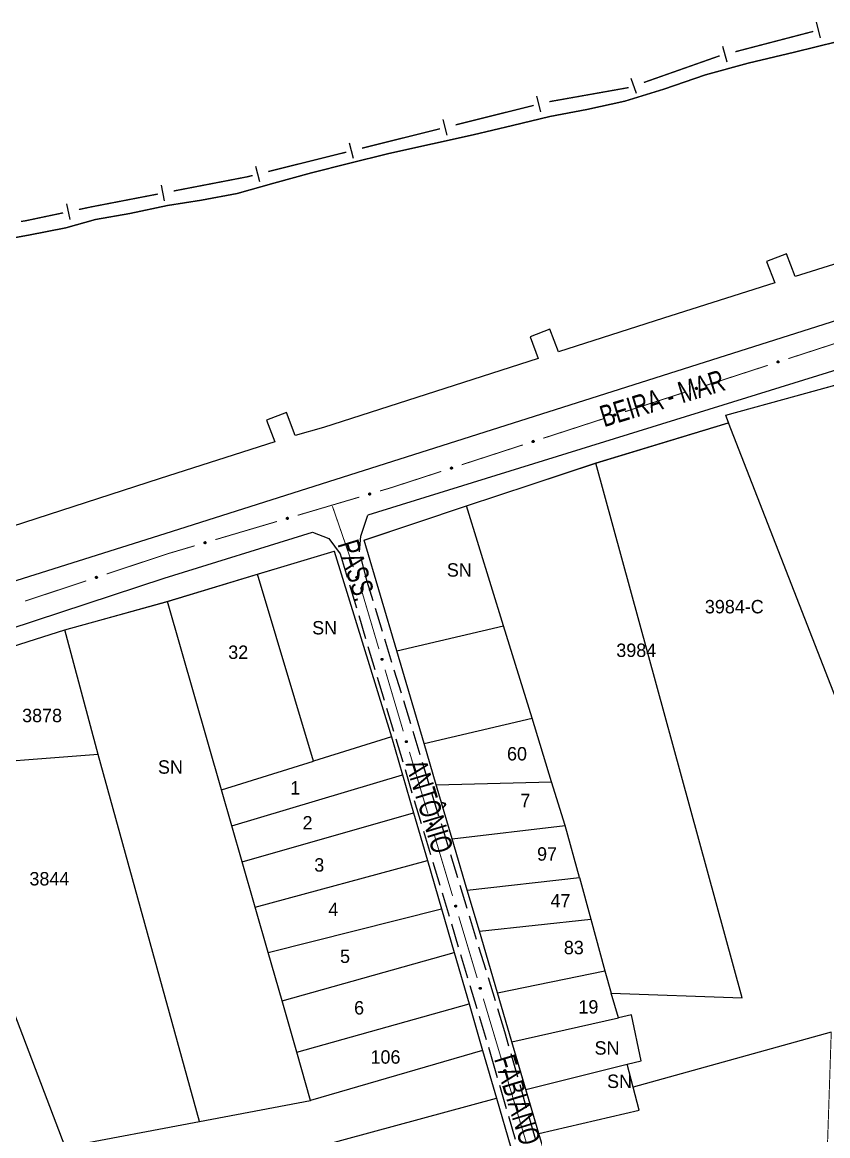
# Model space of a CAD drawing. Extents: x 203555 to 204724, y 4873703 to 4874787.
# Drawn here: x 204380.2 to 204530.3, y 4874564.9 to 4874772.4 of the extents above; entities that cross this region are included whole.
import ezdxf
from ezdxf.enums import TextEntityAlignment as Align

# ---------------------------------------------------------------- set-up
doc = ezdxf.new("R2010")
doc.units = 0
doc.header["$LTSCALE"] = 1.5
doc.header["$MEASUREMENT"] = 0
doc.linetypes.add('TRACO_00', pattern=[10, -10])
doc.linetypes.add('TRACO_11', pattern=[8, 3, -1, 3, -1])
for name, color, linetype in [('CD_MALHA_LOTES', 7, 'CONTINUOUS'), ('HD-CURSO-PERENE', 170, 'CONTINUOUS'), ('HD-PRAIA', 251, 'CONTINUOUS'), ('LM-LIM-SETORES-BAIRROS', 250, 'CONTINUOUS'), ('RU-QUADRA', 210, 'CONTINUOUS'), ('SV-EIXO-RUA-N-PAV', 6, 'CONTINUOUS'), ('SV-EIXO-RUA-PAV', 20, 'CONTINUOUS'), ('SV-RUA-PAVIM', 7, 'CONTINUOUS'), ('SV-TXT-RUA-N-PAV', 7, 'CONTINUOUS'), ('SV-TXT-RUA-PAV', 7, 'CONTINUOUS'), ('Th_NmrPort', 1, 'CONTINUOUS')]:
    doc.layers.add(name, color=color, linetype=linetype)
doc.styles.add('ARIAL', font='ARIAL.SHX')

msp = doc.modelspace()

# ---------------------------------------------------------------- linework, layer by layer
at = {"layer": 'CD_MALHA_LOTES', "linetype": 'Continuous', "flags": 128}
for points in [[(204511.295175, 4874699.189465), (204537.527445, 4874706.416034)], [(204487.037737, 4874690.283211), (204511.818014, 4874697.797048)], [(204511.818014, 4874697.797048), (204511.295175, 4874699.189465)], [(204557.352884, 4874581.007519), (204511.818014, 4874697.797048)], [(204462.984849, 4874682.274816), (204487.037737, 4874690.283211)], [(204514.313163, 4874590.56579), (204487.037737, 4874690.283211)], [(204443.892816, 4874675.918135), (204462.984849, 4874682.274816)], [(204469.867136, 4874659.947254), (204462.984849, 4874682.274816)], [(204449.971053, 4874655.271521), (204443.892816, 4874675.918135)], [(204423.977669, 4874669.557026), (204438.308076, 4874673.839612)], [(204438.308076, 4874673.839612), (204448.983071, 4874639.227016)], [(204407.250068, 4874664.49648), (204423.977669, 4874669.557026)], [(204434.435402, 4874634.701108), (204423.977669, 4874669.557026)], [(204388.092706, 4874659.165724), (204407.250068, 4874664.49648)], [(204417.308657, 4874629.372826), (204407.250068, 4874664.49648)], [(204358.965064, 4874649.939038), (204388.092706, 4874659.165724)], [(204394.299998, 4874635.964792), (204388.092706, 4874659.165724)], [(204449.971053, 4874655.271521), (204469.867136, 4874659.947254)], [(204475.169315, 4874642.745891), (204469.867136, 4874659.947254)], [(204455.052541, 4874638.010673), (204449.971053, 4874655.271521)], [(204455.052541, 4874638.010673), (204475.169315, 4874642.745891)], [(204478.830715, 4874630.867553), (204475.169315, 4874642.745891)], [(204448.983071, 4874639.227016), (204434.435402, 4874634.701108)], [(204448.983071, 4874639.227016), (204451.035799, 4874632.162115)], [(204457.33137, 4874630.269925), (204455.052541, 4874638.010673)], [(204394.299998, 4874635.964792), (204365.241945, 4874633.706029)], [(204413.169016, 4874567.537755), (204394.299998, 4874635.964792)], [(204388.141088, 4874562.796384), (204361.253975, 4874633.396033)], [(204417.308657, 4874629.372826), (204434.435402, 4874634.701108)], [(204419.236274, 4874622.641769), (204451.035799, 4874632.162115)], [(204451.035799, 4874632.162115), (204453.088526, 4874625.097214)], [(204419.236274, 4874622.641769), (204417.308657, 4874629.372826)], [(204457.33137, 4874630.269925), (204478.830715, 4874630.867553)], [(204460.292849, 4874620.210343), (204457.33137, 4874630.269925)], [(204481.351885, 4874622.688357), (204478.830715, 4874630.867553)], [(204421.163891, 4874615.910711), (204453.088526, 4874625.097214)], [(204453.088526, 4874625.097214), (204455.673688, 4874616.199824)], [(204421.163891, 4874615.910711), (204419.236274, 4874622.641769)], [(204460.292849, 4874620.210343), (204481.351885, 4874622.688357)], [(204483.990668, 4874613.042797), (204481.351885, 4874622.688357)], [(204463.098471, 4874610.680178), (204460.292849, 4874620.210343)], [(204423.570235, 4874607.507983), (204421.163891, 4874615.910711)], [(204423.570235, 4874607.507983), (204455.673688, 4874616.199824)], [(204455.673688, 4874616.199824), (204458.286403, 4874607.207605)], [(204463.098471, 4874610.680178), (204483.990668, 4874613.042797)], [(204483.990668, 4874613.042797), (204486.12528, 4874605.240132)], [(204465.357678, 4874603.006082), (204463.098471, 4874610.680178)], [(204426.002453, 4874599.014903), (204423.570235, 4874607.507983)], [(204426.002453, 4874599.014903), (204458.286403, 4874607.207605)], [(204458.286403, 4874607.207605), (204460.655844, 4874599.052666)], [(204465.357678, 4874603.006082), (204486.12528, 4874605.240132)], [(204486.12528, 4874605.240132), (204488.764063, 4874595.594572)], [(204468.746488, 4874591.494939), (204465.357678, 4874603.006082)], [(204428.573005, 4874590.038779), (204426.002453, 4874599.014903)], [(204428.573005, 4874590.038779), (204460.655844, 4874599.052666)], [(204460.655844, 4874599.052666), (204463.436172, 4874589.483573)], [(204468.746488, 4874591.494939), (204488.764063, 4874595.594572)], [(204488.764063, 4874595.594572), (204489.89075, 4874591.476184)], [(204431.324295, 4874580.431532), (204428.573005, 4874590.038779)], [(204471.429562, 4874582.38105), (204468.746488, 4874591.494939)], [(204491.294154, 4874586.884537), (204489.89075, 4874591.476184)], [(204489.89075, 4874591.476184), (204514.313163, 4874590.56579)], [(204431.324295, 4874580.431532), (204463.436172, 4874589.483573)], [(204463.436172, 4874589.483573), (204465.967465, 4874580.771585)], [(204471.429562, 4874582.38105), (204491.294154, 4874586.884537)], [(204493.708257, 4874587.413391), (204491.294154, 4874586.884537)], [(204495.521325, 4874578.839507), (204493.708257, 4874587.413391)], [(204530.939584, 4874584.166057), (204494.028504, 4874573.915671)], [(204474.036263, 4874573.52658), (204471.429562, 4874582.38105)], [(204433.892479, 4874571.463674), (204431.324295, 4874580.431532)], [(204465.967465, 4874580.771585), (204433.892479, 4874571.463674)], [(204465.967465, 4874580.771585), (204468.543226, 4874571.906552)], [(204474.036263, 4874573.52658), (204492.919408, 4874578.199291)], [(204492.919408, 4874578.199291), (204495.521325, 4874578.839507)], [(204494.028504, 4874573.915671), (204492.919408, 4874578.199291)], [(204476.463436, 4874565.281937), (204474.036263, 4874573.52658)], [(204495.137599, 4874569.632052), (204494.028504, 4874573.915671)], [(204388.468863, 4874550.158149), (204468.543226, 4874571.906552)], [(204413.169016, 4874567.537755), (204433.892479, 4874571.463674)], [(204468.543226, 4874571.906552), (204471.221957, 4874562.687128)], [(204476.463436, 4874565.281937), (204495.137599, 4874569.632052)], [(204388.141088, 4874562.796384), (204413.169016, 4874567.537755)], [(204480.145655, 4874552.77414), (204476.463436, 4874565.281937)]]:
    msp.add_lwpolyline(points, dxfattribs=at)
at = {"layer": 'HD-CURSO-PERENE', "linetype": 'Continuous'}
msp.add_polyline3d([(204532.16114, 4874768.830327, 2.318532), (204524.109198, 4874766.842765, 2.318532), (204515.452618, 4874764.835751, 2.318532), (204507.524591, 4874762.620515, 2.318532), (204499.718697, 4874759.976287, 2.318532), (204492.44523, 4874757.729696, 2.318532), (204485.404431, 4874756.160411, 2.318532), (204478.467042, 4874754.892152, 2.318532), (204471.55105, 4874753.195853, 2.318532), (204464.206485, 4874751.453272, 2.318532), (204456.610749, 4874749.788566, 2.318532), (204448.509775, 4874747.952468, 2.318532), (204440.987809, 4874746.085729, 2.318532), (204434.046411, 4874744.364504, 2.318532), (204427.077823, 4874742.417033, 2.318532), (204420.185011, 4874740.494013, 2.318532), (204413.550497, 4874739.29839, 2.318532), (204407.245156, 4874738.300991, 2.318532), (204407.224886, 4874738.295615, 2.318532), (204400.190206, 4874736.799018, 2.282134), (204393.825214, 4874735.660557, 2.282134), (204388.251984, 4874734.095277, 2.282134), (204381.342783, 4874732.765321, 2.282134), (204373.358438, 4874731.350853, 2.282134)], dxfattribs=at)
at = {"layer": 'HD-PRAIA', "linetype": 'TRACO_00'}
for points in [[(204373.358438, 4874731.350853, 2.282134), (204381.342783, 4874732.765321, 2.282134), (204388.251984, 4874734.095277, 2.282134), (204393.825214, 4874735.660557, 2.282134), (204400.190206, 4874736.799018, 2.282134), (204407.224886, 4874738.295615, 2.318532), (204413.550497, 4874739.29839, 2.318532), (204420.185011, 4874740.494013, 2.318532), (204427.077823, 4874742.417033, 2.318532), (204434.046411, 4874744.364504, 2.318532), (204440.987809, 4874746.085729, 2.318532), (204448.509775, 4874747.952468, 2.318532), (204456.610749, 4874749.788566, 2.318532), (204464.206485, 4874751.453272, 2.318532), (204471.55105, 4874753.195853, 2.318532), (204478.467042, 4874754.892152, 2.318532), (204485.404431, 4874756.160411, 2.318532), (204492.44523, 4874757.729696, 2.318532), (204499.718697, 4874759.976287, 2.318532), (204507.524591, 4874762.620515, 2.318532), (204515.452618, 4874764.835751, 2.318532), (204524.109198, 4874766.842765, 2.318532), (204532.16114, 4874768.830327, 2.318532)], [(204564.938707, 4874737.790581, 4.523037), (204524.211007, 4874725.040918, 4.968892), (204522.610067, 4874729.296209, 4.968892), (204518.902131, 4874727.87008, 4.968892), (204520.430101, 4874723.841195, 4.523037), (204499.671608, 4874717.276953, 3.978103), (204480.116906, 4874710.990021, 4.968892), (204478.515966, 4874715.245312, 4.968892), (204474.80803, 4874713.819183, 4.968892), (204476.336, 4874709.790298, 4.523037), (204436.321472, 4874696.928569, 10.839314), (204431.01067, 4874695.424909, 4.968892), (204429.40973, 4874699.6802, 4.968892), (204425.701794, 4874698.254071, 4.968892), (204427.229764, 4874694.225186, 4.523037), (204405.847745, 4874687.407363, 3.978103), (204359.622638, 4874672.407154, 4.968892)]]:
    msp.add_polyline3d(points, dxfattribs=at)
at = {"layer": 'LM-LIM-SETORES-BAIRROS'}
for points in [[(204528.930287, 4874769.535281), (204528.173021, 4874772.438133)], [(204511.513176, 4874764.991687), (204510.75591, 4874767.894539)], [(204494.629024, 4874759.134736), (204493.632098, 4874761.964248)], [(204476.822698, 4874755.727847), (204476.097199, 4874758.6388)], [(204459.356977, 4874751.374851), (204458.631477, 4874754.285805)], [(204441.891255, 4874747.021856), (204441.165756, 4874749.93281)], [(204424.425533, 4874742.668861), (204423.700034, 4874745.579814)], [(204406.696578, 4874739.134055), (204406.128415, 4874742.079762)], [(204389.063721, 4874735.654057), (204388.443606, 4874738.589267)]]:
    msp.add_lwpolyline(points, dxfattribs=at)
at = {"layer": 'LM-LIM-SETORES-BAIRROS', "const_width": 0.25}
for points in [[(204513.069777, 4874766.947957), (204527.584037, 4874770.734285)], [(204496.016902, 4874761.21411), (204509.221291, 4874765.866433)], [(204509.221291, 4874765.866433), (204510.06941, 4874766.165252)], [(204510.06941, 4874766.165252), (204510.166926, 4874766.190691)], [(204478.406779, 4874757.637939), (204493.175217, 4874760.263439)], [(204460.934863, 4874753.313994), (204475.489631, 4874756.94149)], [(204443.469141, 4874748.960999), (204458.023909, 4874752.588495)], [(204426.003419, 4874744.608004), (204440.558187, 4874748.2355)], [(204408.376301, 4874740.985684), (204421.141032, 4874743.447724)], [(204421.141032, 4874743.447724), (204422.05628, 4874743.624255)], [(204422.05628, 4874743.624255), (204423.092466, 4874743.882504)], [(204393.062707, 4874738.032023), (204405.430594, 4874740.417521)], [(204380.845831, 4874735.450993), (204387.77526, 4874736.914957)], [(204390.71047, 4874737.535072), (204392.667277, 4874737.948482)], [(204392.667277, 4874737.948482), (204393.062707, 4874738.032023)], [(204379.940415, 4874735.301866), (204380.845831, 4874735.450993)]]:
    msp.add_lwpolyline(points, dxfattribs=at)
at = {"layer": 'RU-QUADRA', "linetype": 'Continuous', "const_width": 0.18, "flags": 128}
for points in [[(204537.527445, 4874706.416034), (204511.295175, 4874699.189465), (204511.818014, 4874697.797048), (204487.037737, 4874690.283211), (204462.984849, 4874682.274816), (204443.892816, 4874675.918135), (204449.971053, 4874655.271521), (204455.052541, 4874638.010673), (204457.33137, 4874630.269925), (204460.292849, 4874620.210343), (204463.098471, 4874610.680178), (204465.357678, 4874603.006082), (204468.746488, 4874591.494939), (204471.429562, 4874582.38105), (204474.036263, 4874573.52658), (204476.463436, 4874565.281937), (204480.145655, 4874552.77414)], [(204471.221957, 4874562.687128), (204468.543226, 4874571.906552), (204465.967465, 4874580.771585), (204463.436172, 4874589.483573), (204460.655844, 4874599.052666), (204458.286403, 4874607.207605), (204455.673688, 4874616.199824), (204453.088526, 4874625.097214), (204448.983071, 4874639.227016), (204438.308076, 4874673.839612), (204423.977669, 4874669.557026), (204407.250068, 4874664.49648), (204388.092706, 4874659.165724), (204358.965064, 4874649.939038), (204355.151806, 4874648.731122), (204355.586818, 4874647.637914), (204341.834391, 4874641.508143), (204325.156535, 4874634.07444), (204311.032326, 4874627.76293), (204298.228153, 4874623.081438)], [(204530.20617, 4874562.178285), (204530.939584, 4874584.166057)]]:
    msp.add_lwpolyline(points, dxfattribs=at)
at = {"layer": 'SV-EIXO-RUA-N-PAV', "const_width": 0.18}
for points in [[(204437.971937, 4874682.217758), (204441.87994, 4874670.871943)], [(204443.182607, 4874667.090004), (204443.508274, 4874666.14452)], [(204443.508274, 4874666.14452), (204443.571303, 4874665.961533)], [(204443.571303, 4874665.961533), (204446.638972, 4874655.59963)], [(204447.774466, 4874651.764183), (204451.180948, 4874640.257842)], [(204452.323221, 4874636.424414), (204455.767126, 4874624.929218)], [(204456.915094, 4874621.097487), (204460.358999, 4874609.602291)], [(204461.506967, 4874605.770559), (204464.950872, 4874594.275364)], [(204466.095015, 4874590.442488), (204469.52617, 4874578.943481)], [(204470.669889, 4874575.110478), (204474.101044, 4874563.611471)]]:
    msp.add_lwpolyline(points, dxfattribs=at)
at = {"layer": 'SV-EIXO-RUA-N-PAV'}
for points in [[(204442.588561, 4874669.152671), (204442.632821, 4874669.13186), (204442.666605, 4874669.104924), (204442.688316, 4874669.074348), (204442.700457, 4874669.042326), (204442.709187, 4874669.008167), (204442.710391, 4874668.971786), (204442.702783, 4874668.931111), (204442.682219, 4874668.886565), (204442.652351, 4874668.85377), (204442.623513, 4874668.830881), (204442.590851, 4874668.816299), (204442.557525, 4874668.808374), (204442.519693, 4874668.808373), (204442.478548, 4874668.816486), (204442.434256, 4874668.838248), (204442.401316, 4874668.864883), (204442.381093, 4874668.895009), (204442.366641, 4874668.927937), (204442.358146, 4874668.962918), (204442.35717, 4874668.998637), (204442.365413, 4874669.040049), (204442.387471, 4874669.083481), (204442.413661, 4874669.116637), (204442.443495, 4874669.137279), (204442.476234, 4874669.150777), (204442.510389, 4874669.15995), (204442.54691, 4874669.162682), (204442.588561, 4874669.152671)], [(204447.271484, 4874653.850925), (204447.314788, 4874653.828193), (204447.347358, 4874653.799801), (204447.367707, 4874653.768301), (204447.378431, 4874653.735778), (204447.385654, 4874653.701268), (204447.385261, 4874653.664869), (204447.375875, 4874653.624567), (204447.353377, 4874653.580967), (204447.322099, 4874653.549514), (204447.292284, 4874653.527912), (204447.259014, 4874653.514777), (204447.225373, 4874653.508321), (204447.187577, 4874653.50998), (204447.146828, 4874653.51989), (204447.103533, 4874653.543575), (204447.071794, 4874653.571629), (204447.052911, 4874653.602613), (204447.039918, 4874653.636144), (204447.032966, 4874653.671463), (204447.033558, 4874653.707191), (204447.04361, 4874653.748202), (204447.067552, 4874653.790624), (204447.095171, 4874653.822599), (204447.125883, 4874653.841912), (204447.159182, 4874653.853961), (204447.193706, 4874653.861626), (204447.230312, 4874653.862754), (204447.271484, 4874653.850925)], [(204451.813451, 4874638.509509), (204451.85683, 4874638.486917), (204451.889492, 4874638.458631), (204451.909943, 4874638.427198), (204451.920773, 4874638.39471), (204451.928108, 4874638.360224), (204451.927833, 4874638.323824), (204451.918579, 4874638.283491), (204451.896222, 4874638.239818), (204451.865047, 4874638.208263), (204451.835303, 4874638.186564), (204451.802076, 4874638.173321), (204451.768456, 4874638.166757), (204451.730655, 4874638.168293), (204451.689873, 4874638.17807), (204451.646502, 4874638.201613), (204451.614671, 4874638.229564), (204451.595688, 4874638.260487), (204451.582586, 4874638.293975), (204451.575519, 4874638.329272), (204451.575995, 4874638.365001), (204451.585913, 4874638.406044), (204451.609717, 4874638.448544), (204451.637232, 4874638.480609), (204451.66788, 4874638.500022), (204451.701141, 4874638.512178), (204451.73564, 4874638.519957), (204451.772241, 4874638.521204), (204451.813451, 4874638.509509)], [(204456.405324, 4874623.182581), (204456.448703, 4874623.15999), (204456.481365, 4874623.131704), (204456.501816, 4874623.100271), (204456.512645, 4874623.067782), (204456.519981, 4874623.033297), (204456.519706, 4874622.996897), (204456.510452, 4874622.956564), (204456.488095, 4874622.912891), (204456.45692, 4874622.881336), (204456.427176, 4874622.859637), (204456.393949, 4874622.846394), (204456.360329, 4874622.839829), (204456.322528, 4874622.841365), (204456.281746, 4874622.851142), (204456.238375, 4874622.874686), (204456.206544, 4874622.902636), (204456.187561, 4874622.933559), (204456.174459, 4874622.967048), (204456.167392, 4874623.002344), (204456.167868, 4874623.038074), (204456.177786, 4874623.079117), (204456.20159, 4874623.121616), (204456.229105, 4874623.153682), (204456.259753, 4874623.173094), (204456.293014, 4874623.185251), (204456.327513, 4874623.193029), (204456.364114, 4874623.194276), (204456.405324, 4874623.182581)], [(204460.997197, 4874607.855654), (204461.040576, 4874607.833063), (204461.073238, 4874607.804776), (204461.093689, 4874607.773343), (204461.104518, 4874607.740855), (204461.111854, 4874607.706369), (204461.111579, 4874607.669969), (204461.102325, 4874607.629637), (204461.079968, 4874607.585963), (204461.048793, 4874607.554409), (204461.019049, 4874607.53271), (204460.985822, 4874607.519467), (204460.952202, 4874607.512902), (204460.914401, 4874607.514438), (204460.873619, 4874607.524215), (204460.830248, 4874607.547758), (204460.798417, 4874607.575709), (204460.779434, 4874607.606632), (204460.766332, 4874607.64012), (204460.759265, 4874607.675417), (204460.759741, 4874607.711147), (204460.769659, 4874607.75219), (204460.793463, 4874607.794689), (204460.820978, 4874607.826755), (204460.851626, 4874607.846167), (204460.884887, 4874607.858324), (204460.919386, 4874607.866102), (204460.955987, 4874607.867349), (204460.997197, 4874607.855654)], [(204465.587558, 4874592.528147), (204465.630911, 4874592.505508), (204465.663542, 4874592.477185), (204465.683958, 4874592.44573), (204465.694752, 4874592.413229), (204465.702049, 4874592.378735), (204465.701734, 4874592.342335), (204465.692435, 4874592.302013), (204465.67003, 4874592.258365), (204465.638819, 4874592.226845), (204465.609051, 4874592.205179), (204465.57581, 4874592.191973), (204465.542182, 4874592.185445), (204465.504383, 4874592.187023), (204465.463612, 4874592.196845), (204465.420267, 4874592.220437), (204465.388468, 4874592.248423), (204465.369519, 4874592.279366), (204465.356454, 4874592.31287), (204465.349426, 4874592.348174), (204465.349941, 4874592.383903), (204465.359905, 4874592.424935), (204465.383756, 4874592.467408), (204465.411307, 4874592.499443), (204465.441976, 4874592.518821), (204465.47525, 4874592.530941), (204465.509758, 4874592.538681), (204465.546361, 4874592.539888), (204465.587558, 4874592.528147)], [(204470.162432, 4874577.196137), (204470.205785, 4874577.173498), (204470.238416, 4874577.145175), (204470.258832, 4874577.11372), (204470.269626, 4874577.081219), (204470.276923, 4874577.046725), (204470.276608, 4874577.010326), (204470.267309, 4874576.970003), (204470.244904, 4874576.926355), (204470.213693, 4874576.894835), (204470.183925, 4874576.873169), (204470.150684, 4874576.859963), (204470.117056, 4874576.853435), (204470.079257, 4874576.855013), (204470.038486, 4874576.864835), (204469.995141, 4874576.888427), (204469.963341, 4874576.916413), (204469.944393, 4874576.947357), (204469.931328, 4874576.98086), (204469.9243, 4874577.016164), (204469.924815, 4874577.051893), (204469.934779, 4874577.092925), (204469.95863, 4874577.135398), (204469.986181, 4874577.167433), (204470.01685, 4874577.186811), (204470.050124, 4874577.198931), (204470.084632, 4874577.206671), (204470.121235, 4874577.207878), (204470.162432, 4874577.196137)]]:
    msp.add_lwpolyline(points, close=True, dxfattribs=at)
for points in [[(204442.35717, 4874668.998637), (204442.434256, 4874668.838248)], [(204442.358146, 4874668.962918), (204442.401316, 4874668.864883)], [(204442.359672, 4874668.976881), (204442.415234, 4874668.857472)], [(204442.365335, 4874669.014912), (204442.453437, 4874668.834551)], [(204442.365413, 4874669.040049), (204442.478548, 4874668.816486)], [(204442.379139, 4874669.058633), (204442.497645, 4874668.815141)], [(204442.387471, 4874669.083481), (204442.519693, 4874668.808373)], [(204442.400326, 4874669.097681), (204442.536077, 4874668.812504)], [(204442.413661, 4874669.116637), (204442.557525, 4874668.808374)], [(204442.428981, 4874669.123426), (204442.572731, 4874668.815027)], [(204442.443495, 4874669.137279), (204442.590851, 4874668.816299)], [(204442.460303, 4874669.141431), (204442.604139, 4874668.824402)], [(204442.476234, 4874669.150777), (204442.623513, 4874668.830881)], [(204442.495581, 4874669.152139), (204442.637998, 4874668.84761)], [(204442.510389, 4874669.15995), (204442.652351, 4874668.85377)], [(204442.530056, 4874669.156798), (204442.666208, 4874668.874645)], [(204442.54691, 4874669.162682), (204442.682219, 4874668.886565)], [(204442.566309, 4874669.156296), (204442.689574, 4874668.911557)], [(204442.588561, 4874669.152671), (204442.702783, 4874668.931111)], [(204442.612209, 4874669.140356), (204442.70378, 4874668.958303)], [(204442.632821, 4874669.13186), (204442.710391, 4874668.971786)], [(204442.652146, 4874669.116589), (204442.705973, 4874668.998025)], [(204442.666605, 4874669.104924), (204442.709187, 4874669.008167)], [(204447.032966, 4874653.671463), (204447.071794, 4874653.571629)], [(204447.033558, 4874653.707191), (204447.103533, 4874653.543575)], [(204447.035103, 4874653.685346), (204447.085373, 4874653.563615)], [(204447.042429, 4874653.723092), (204447.122533, 4874653.539039)], [(204447.04361, 4874653.748202), (204447.146828, 4874653.51989)], [(204447.058138, 4874653.766165), (204447.165848, 4874653.517709)], [(204447.067552, 4874653.790624), (204447.187577, 4874653.50998)], [(204447.081018, 4874653.804246), (204447.204127, 4874653.513388)], [(204447.095171, 4874653.822599), (204447.225373, 4874653.508321)], [(204447.110775, 4874653.82871), (204447.240856, 4874653.5143)], [(204447.125883, 4874653.841912), (204447.259014, 4874653.514777)], [(204447.142856, 4874653.845323), (204447.272645, 4874653.522289)], [(204447.159182, 4874653.853961), (204447.292284, 4874653.527912)], [(204447.17857, 4874653.854473), (204447.307489, 4874653.543989)], [(204447.193706, 4874653.861626), (204447.322099, 4874653.549514)], [(204447.213216, 4874653.857615), (204447.336859, 4874653.569761)], [(204447.230312, 4874653.862754), (204447.353377, 4874653.580967)], [(204447.249412, 4874653.855523), (204447.361822, 4874653.605612)], [(204447.271484, 4874653.850925), (204447.375875, 4874653.624567)], [(204447.294569, 4874653.837584), (204447.378065, 4874653.65169)], [(204447.314788, 4874653.828193), (204447.385261, 4874653.664869)], [(204447.333425, 4874653.812088), (204447.381998, 4874653.691277)], [(204447.347358, 4874653.799801), (204447.385654, 4874653.701268)], [(204451.575519, 4874638.329272), (204451.614671, 4874638.229564)], [(204451.575995, 4874638.365001), (204451.646502, 4874638.201613)], [(204451.577611, 4874638.343162), (204451.628277, 4874638.221594)], [(204451.584814, 4874638.38093), (204451.665516, 4874638.19714)], [(204451.585913, 4874638.406044), (204451.689873, 4874638.17807)], [(204451.600383, 4874638.424055), (204451.7089, 4874638.175951)], [(204451.609717, 4874638.448544), (204451.730655, 4874638.168293)], [(204451.623138, 4874638.46221), (204451.747193, 4874638.171754)], [(204451.637232, 4874638.480609), (204451.768456, 4874638.166757)], [(204451.652816, 4874638.48677), (204451.783919, 4874638.172786)], [(204451.66788, 4874638.500022), (204451.802076, 4874638.173321)], [(204451.684843, 4874638.503488), (204451.815682, 4874638.180877)], [(204451.701141, 4874638.512178), (204451.835303, 4874638.186564)], [(204451.720527, 4874638.512754), (204451.850455, 4874638.202691)], [(204451.73564, 4874638.519957), (204451.865047, 4874638.208263)], [(204451.755163, 4874638.516008), (204451.879741, 4874638.228558)], [(204451.772241, 4874638.521204), (204451.896222, 4874638.239818)], [(204451.791365, 4874638.514035), (204451.904587, 4874638.264491)], [(204451.813451, 4874638.509509), (204451.918579, 4874638.283491)], [(204451.83658, 4874638.496243), (204451.92068, 4874638.310621)], [(204451.85683, 4874638.486917), (204451.927833, 4874638.323824)], [(204451.875518, 4874638.470873), (204451.924485, 4874638.350221)], [(204451.889492, 4874638.458631), (204451.928108, 4874638.360224)], [(204456.167392, 4874623.002344), (204456.206544, 4874622.902636)], [(204456.167868, 4874623.038074), (204456.238375, 4874622.874686)], [(204456.169484, 4874623.016234), (204456.22015, 4874622.894667)], [(204456.176686, 4874623.054003), (204456.257389, 4874622.870212)], [(204456.177786, 4874623.079117), (204456.281746, 4874622.851142)], [(204456.192256, 4874623.097127), (204456.300773, 4874622.849023)], [(204456.20159, 4874623.121616), (204456.322528, 4874622.841365)], [(204456.215011, 4874623.135283), (204456.339066, 4874622.844827)], [(204456.229105, 4874623.153682), (204456.360329, 4874622.839829)], [(204456.244689, 4874623.159843), (204456.375792, 4874622.845859)], [(204456.259753, 4874623.173094), (204456.393949, 4874622.846394)], [(204456.276716, 4874623.17656), (204456.407555, 4874622.85395)], [(204456.293014, 4874623.185251), (204456.427176, 4874622.859637)], [(204456.3124, 4874623.185827), (204456.442328, 4874622.875764)], [(204456.327513, 4874623.193029), (204456.45692, 4874622.881336)], [(204456.347036, 4874623.189081), (204456.471614, 4874622.901631)], [(204456.364114, 4874623.194276), (204456.488095, 4874622.912891)], [(204456.383238, 4874623.187107), (204456.49646, 4874622.937563)], [(204456.405324, 4874623.182581), (204456.510452, 4874622.956564)], [(204456.428453, 4874623.169315), (204456.512553, 4874622.983694)], [(204456.448703, 4874623.15999), (204456.519706, 4874622.996897)], [(204456.467391, 4874623.143946), (204456.516358, 4874623.023294)], [(204456.481365, 4874623.131704), (204456.519981, 4874623.033297)], [(204460.759265, 4874607.675417), (204460.798417, 4874607.575709)], [(204460.759741, 4874607.711147), (204460.830248, 4874607.547758)], [(204460.761357, 4874607.689307), (204460.812023, 4874607.567739)], [(204460.768559, 4874607.727076), (204460.849262, 4874607.543285)], [(204460.769659, 4874607.75219), (204460.873619, 4874607.524215)], [(204460.784128, 4874607.7702), (204460.892646, 4874607.522096)], [(204460.793463, 4874607.794689), (204460.914401, 4874607.514438)], [(204460.806884, 4874607.808355), (204460.930939, 4874607.517899)], [(204460.820978, 4874607.826755), (204460.952202, 4874607.512902)], [(204460.836562, 4874607.832915), (204460.967665, 4874607.518931)], [(204460.851626, 4874607.846167), (204460.985822, 4874607.519467)], [(204460.868589, 4874607.849633), (204460.999428, 4874607.527023)], [(204460.884887, 4874607.858324), (204461.019049, 4874607.53271)], [(204460.904272, 4874607.858899), (204461.034201, 4874607.548836)], [(204460.919386, 4874607.866102), (204461.048793, 4874607.554409)], [(204460.938909, 4874607.862154), (204461.063487, 4874607.574704)], [(204460.955987, 4874607.867349), (204461.079968, 4874607.585963)], [(204460.975111, 4874607.86018), (204461.088333, 4874607.610636)], [(204460.997197, 4874607.855654), (204461.102325, 4874607.629637)], [(204461.020326, 4874607.842388), (204461.104426, 4874607.656766)], [(204461.040576, 4874607.833063), (204461.111579, 4874607.669969)], [(204461.059264, 4874607.817018), (204461.108231, 4874607.696366)], [(204461.073238, 4874607.804776), (204461.111854, 4874607.706369)], [(204465.349426, 4874592.348174), (204465.388468, 4874592.248423)], [(204465.349941, 4874592.383903), (204465.420267, 4874592.220437)], [(204465.351533, 4874592.362061), (204465.402064, 4874592.240438)], [(204465.358778, 4874592.399822), (204465.439277, 4874592.215942)], [(204465.359905, 4874592.424935), (204465.463612, 4874592.196845)], [(204465.374394, 4874592.442929), (204465.482637, 4874592.194705)], [(204465.383756, 4874592.467408), (204465.504383, 4874592.187023)], [(204465.397192, 4874592.481059), (204465.520925, 4874592.190466)], [(204465.411307, 4874592.499443), (204465.542182, 4874592.185445)], [(204465.426897, 4874592.505587), (204465.557652, 4874592.191457)], [(204465.441976, 4874592.518821), (204465.57581, 4874592.191973)], [(204465.458943, 4874592.522269), (204465.589424, 4874592.199513)], [(204465.47525, 4874592.530941), (204465.609051, 4874592.205179)], [(204465.494637, 4874592.531495), (204465.624222, 4874592.221288)], [(204465.509758, 4874592.538681), (204465.638819, 4874592.226845)], [(204465.529276, 4874592.534711), (204465.653536, 4874592.247123)], [(204465.546361, 4874592.539888), (204465.67003, 4874592.258365)], [(204465.565477, 4874592.532697), (204465.678422, 4874592.283028)], [(204465.587558, 4874592.528147), (204465.692435, 4874592.302013)], [(204465.610672, 4874592.514856), (204465.694566, 4874592.329141)], [(204465.630911, 4874592.505508), (204465.701734, 4874592.342335)], [(204465.649582, 4874592.489443), (204465.698415, 4874592.368736)], [(204465.663542, 4874592.477185), (204465.702049, 4874592.378735)], [(204469.95863, 4874577.135398), (204470.079257, 4874576.855013)], [(204469.972066, 4874577.14905), (204470.095799, 4874576.858456)], [(204469.986181, 4874577.167433), (204470.117056, 4874576.853435)], [(204470.001771, 4874577.173577), (204470.132526, 4874576.859447)], [(204470.01685, 4874577.186811), (204470.150684, 4874576.859963)], [(204470.033817, 4874577.190259), (204470.164298, 4874576.867504)], [(204470.050124, 4874577.198931), (204470.183925, 4874576.873169)], [(204470.069511, 4874577.199485), (204470.199096, 4874576.889279)], [(204470.084632, 4874577.206671), (204470.213693, 4874576.894835)], [(204470.10415, 4874577.202701), (204470.22841, 4874576.915113)], [(204470.121235, 4874577.207878), (204470.244904, 4874576.926355)], [(204470.140351, 4874577.200687), (204470.253296, 4874576.951018)], [(204470.162432, 4874577.196137), (204470.267309, 4874576.970003)], [(204470.185546, 4874577.182846), (204470.26944, 4874576.997131)], [(204470.205785, 4874577.173498), (204470.276608, 4874577.010326)], [(204470.224456, 4874577.157433), (204470.273289, 4874577.036726)], [(204470.238416, 4874577.145175), (204470.276923, 4874577.046725)], [(204469.9243, 4874577.016164), (204469.963341, 4874576.916413)], [(204469.924815, 4874577.051893), (204469.995141, 4874576.888427)], [(204469.926407, 4874577.030052), (204469.976938, 4874576.908428)], [(204469.933652, 4874577.067812), (204470.014151, 4874576.883932)], [(204469.934779, 4874577.092925), (204470.038486, 4874576.864835)], [(204469.949268, 4874577.11092), (204470.057511, 4874576.862695)]]:
    msp.add_lwpolyline(points, dxfattribs=at)
at = {"layer": 'SV-EIXO-RUA-PAV', "const_width": 0.18}
for points in [[(204534.33563, 4874713.437926), (204522.922918, 4874709.729825)], [(204519.118681, 4874708.493791), (204507.70597, 4874704.78569)], [(204503.901732, 4874703.549656), (204492.489021, 4874699.841555)], [(204488.684784, 4874698.605521), (204477.272072, 4874694.89742)], [(204473.467835, 4874693.661386), (204462.055123, 4874689.953285)], [(204458.250886, 4874688.717251), (204449.691352, 4874685.936175)], [(204448.80942, 4874685.649627), (204446.821786, 4874685.061979)], [(204449.691352, 4874685.936175), (204448.80942, 4874685.649627)], [(204442.985921, 4874683.927897), (204431.478327, 4874680.525652)], [(204427.642462, 4874679.39157), (204416.134868, 4874675.989325)], [(204412.299003, 4874674.855243), (204407.504172, 4874673.43764)], [(204407.265735, 4874673.367146), (204395.877245, 4874669.585308)], [(204407.504172, 4874673.43764), (204407.265735, 4874673.367146)], [(204392.081082, 4874668.324695), (204380.692592, 4874664.542857)]]:
    msp.add_lwpolyline(points, dxfattribs=at)
at = {"layer": 'SV-EIXO-RUA-PAV'}
for points in [[(204521.191464, 4874709.051514), (204521.169879, 4874709.007626), (204521.142354, 4874708.97432), (204521.111401, 4874708.953149), (204521.079171, 4874708.941573), (204521.044864, 4874708.933444), (204521.008467, 4874708.93288), (204520.967932, 4874708.941201), (204520.923754, 4874708.962545), (204520.891489, 4874708.992984), (204520.86911, 4874709.02222), (204520.855104, 4874709.055133), (204520.847766, 4874709.088592), (204520.848429, 4874709.126419), (204520.857264, 4874709.167415), (204520.8798, 4874709.211318), (204520.907009, 4874709.243785), (204520.937486, 4874709.263476), (204520.970664, 4874709.277347), (204521.005788, 4874709.285226), (204521.041519, 4874709.285574), (204521.08278, 4874709.276605), (204521.125817, 4874709.253787), (204521.158509, 4874709.227019), (204521.178623, 4874709.196827), (204521.191543, 4874709.163856), (204521.200115, 4874709.129546), (204521.202206, 4874709.092982), (204521.191464, 4874709.051514)], [(204505.974515, 4874704.107379), (204505.952931, 4874704.063491), (204505.925405, 4874704.030185), (204505.894452, 4874704.009014), (204505.862222, 4874703.997438), (204505.827915, 4874703.989309), (204505.791518, 4874703.988745), (204505.750983, 4874703.997066), (204505.706806, 4874704.01841), (204505.67454, 4874704.048849), (204505.652161, 4874704.078085), (204505.638155, 4874704.110998), (204505.630817, 4874704.144457), (204505.631481, 4874704.182284), (204505.640315, 4874704.22328), (204505.662852, 4874704.267183), (204505.690061, 4874704.299649), (204505.720537, 4874704.319341), (204505.753715, 4874704.333212), (204505.788839, 4874704.341091), (204505.82457, 4874704.341439), (204505.865831, 4874704.33247), (204505.908868, 4874704.309652), (204505.94156, 4874704.282884), (204505.961674, 4874704.252692), (204505.974594, 4874704.219721), (204505.983166, 4874704.185411), (204505.985257, 4874704.148847), (204505.974515, 4874704.107379)], [(204490.757567, 4874699.163244), (204490.735982, 4874699.119356), (204490.708457, 4874699.08605), (204490.677504, 4874699.064879), (204490.645273, 4874699.053303), (204490.610966, 4874699.045174), (204490.574569, 4874699.04461), (204490.534034, 4874699.052931), (204490.489857, 4874699.074275), (204490.457592, 4874699.104714), (204490.435212, 4874699.13395), (204490.421207, 4874699.166863), (204490.413868, 4874699.200322), (204490.414532, 4874699.238149), (204490.423366, 4874699.279145), (204490.445903, 4874699.323048), (204490.473112, 4874699.355514), (204490.503589, 4874699.375206), (204490.536766, 4874699.389077), (204490.57189, 4874699.396956), (204490.607622, 4874699.397304), (204490.648882, 4874699.388335), (204490.69192, 4874699.365517), (204490.724611, 4874699.338749), (204490.744725, 4874699.308557), (204490.757646, 4874699.275586), (204490.766217, 4874699.241276), (204490.768308, 4874699.204712), (204490.757567, 4874699.163244)], [(204475.540618, 4874694.219108), (204475.519033, 4874694.175221), (204475.491508, 4874694.141915), (204475.460555, 4874694.120744), (204475.428325, 4874694.109168), (204475.394018, 4874694.101039), (204475.357621, 4874694.100475), (204475.317086, 4874694.108796), (204475.272908, 4874694.13014), (204475.240643, 4874694.160579), (204475.218264, 4874694.189815), (204475.204258, 4874694.222728), (204475.196919, 4874694.256187), (204475.197583, 4874694.294014), (204475.206417, 4874694.33501), (204475.228954, 4874694.378913), (204475.256163, 4874694.411379), (204475.28664, 4874694.431071), (204475.319817, 4874694.444942), (204475.354942, 4874694.452821), (204475.390673, 4874694.453169), (204475.431934, 4874694.4442), (204475.474971, 4874694.421382), (204475.507662, 4874694.394614), (204475.527776, 4874694.364422), (204475.540697, 4874694.331451), (204475.549269, 4874694.297141), (204475.551359, 4874694.260577), (204475.540618, 4874694.219108)], [(204460.323669, 4874689.274973), (204460.302085, 4874689.231086), (204460.274559, 4874689.19778), (204460.243606, 4874689.176609), (204460.211376, 4874689.165033), (204460.177069, 4874689.156904), (204460.140672, 4874689.15634), (204460.100137, 4874689.164661), (204460.055959, 4874689.186005), (204460.023694, 4874689.216444), (204460.001315, 4874689.24568), (204459.987309, 4874689.278593), (204459.979971, 4874689.312052), (204459.980634, 4874689.349879), (204459.989469, 4874689.390875), (204460.012005, 4874689.434778), (204460.039214, 4874689.467244), (204460.069691, 4874689.486936), (204460.102869, 4874689.500807), (204460.137993, 4874689.508686), (204460.173724, 4874689.509034), (204460.214985, 4874689.500065), (204460.258022, 4874689.477247), (204460.290714, 4874689.450479), (204460.310828, 4874689.420287), (204460.323748, 4874689.387316), (204460.33232, 4874689.353006), (204460.334411, 4874689.316442), (204460.323669, 4874689.274973)], [(204445.072848, 4874684.430111), (204445.0501, 4874684.386815), (204445.021696, 4874684.354255), (204444.990189, 4874684.333918), (204444.957661, 4874684.323206), (204444.92315, 4874684.315996), (204444.886751, 4874684.316402), (204444.846452, 4874684.325803), (204444.80286, 4874684.348317), (204444.771418, 4874684.379607), (204444.749827, 4874684.409429), (204444.736705, 4874684.442704), (204444.730262, 4874684.476348), (204444.731935, 4874684.514143), (204444.74186, 4874684.554889), (204444.76556, 4874684.598174), (204444.793625, 4874684.629904), (204444.824617, 4874684.648775), (204444.858153, 4874684.661755), (204444.893475, 4874684.668695), (204444.929202, 4874684.668089), (204444.970209, 4874684.658023), (204445.012622, 4874684.634064), (204445.044588, 4874684.606433), (204445.063889, 4874684.575715), (204445.075925, 4874684.542411), (204445.083578, 4874684.507884), (204445.084693, 4874684.471278), (204445.072848, 4874684.430111)], [(204429.729389, 4874679.893784), (204429.706641, 4874679.850487), (204429.678237, 4874679.817928), (204429.64673, 4874679.797591), (204429.614202, 4874679.786879), (204429.579691, 4874679.779668), (204429.543292, 4874679.780075), (204429.502993, 4874679.789475), (204429.459401, 4874679.81199), (204429.427959, 4874679.84328), (204429.406368, 4874679.873102), (204429.393246, 4874679.906377), (204429.386803, 4874679.940021), (204429.388476, 4874679.977816), (204429.398401, 4874680.018562), (204429.422101, 4874680.061847), (204429.450166, 4874680.093576), (204429.481158, 4874680.112448), (204429.514694, 4874680.125428), (204429.550016, 4874680.132367), (204429.585743, 4874680.131762), (204429.62675, 4874680.121695), (204429.669163, 4874680.097737), (204429.701129, 4874680.070106), (204429.72043, 4874680.039388), (204429.732466, 4874680.006084), (204429.740119, 4874679.971557), (204429.741234, 4874679.934951), (204429.729389, 4874679.893784)], [(204414.38593, 4874675.357456), (204414.363182, 4874675.31416), (204414.334778, 4874675.281601), (204414.303271, 4874675.261264), (204414.270743, 4874675.250552), (204414.236232, 4874675.243341), (204414.199833, 4874675.243748), (204414.159534, 4874675.253148), (204414.115942, 4874675.275663), (204414.0845, 4874675.306953), (204414.062909, 4874675.336775), (204414.049787, 4874675.37005), (204414.043344, 4874675.403693), (204414.045016, 4874675.441489), (204414.054941, 4874675.482234), (204414.078642, 4874675.52552), (204414.106707, 4874675.557249), (204414.137699, 4874675.57612), (204414.171235, 4874675.589101), (204414.206557, 4874675.59604), (204414.242284, 4874675.595435), (204414.283291, 4874675.585368), (204414.325704, 4874675.56141), (204414.35767, 4874675.533779), (204414.376971, 4874675.503061), (204414.389007, 4874675.469757), (204414.39666, 4874675.43523), (204414.397775, 4874675.398624), (204414.38593, 4874675.357456)], [(204394.150214, 4874668.895812), (204394.128914, 4874668.851786), (204394.101605, 4874668.818303), (204394.070789, 4874668.796932), (204394.038635, 4874668.785148), (204394.004381, 4874668.776797), (204393.967988, 4874668.775997), (204393.9274, 4874668.784057), (204393.883086, 4874668.805114), (204393.850624, 4874668.835344), (204393.828056, 4874668.864434), (204393.813838, 4874668.897256), (204393.806283, 4874668.930667), (204393.806702, 4874668.968497), (204393.815271, 4874669.00955), (204393.837524, 4874669.053597), (204393.864522, 4874669.086239), (204393.894871, 4874669.106127), (204393.927958, 4874669.120213), (204393.96303, 4874669.128319), (204393.998759, 4874669.128898), (204394.040077, 4874669.120196), (204394.08326, 4874669.097657), (204394.116124, 4874669.071101), (204394.136433, 4874669.04104), (204394.149567, 4874669.008153), (204394.15836, 4874668.973899), (204394.160688, 4874668.93735), (204394.150214, 4874668.895812)]]:
    msp.add_lwpolyline(points, close=True, dxfattribs=at)
for points in [[(204521.158509, 4874709.227019), (204520.847766, 4874709.088592)], [(204521.125817, 4874709.253787), (204520.848429, 4874709.126419)], [(204521.139789, 4874709.240685), (204520.852271, 4874709.109965)], [(204521.165027, 4874709.211582), (204520.85415, 4874709.073272)], [(204521.178623, 4874709.196827), (204520.855104, 4874709.055133)], [(204521.101119, 4874709.262555), (204520.855584, 4874709.148344)], [(204521.08278, 4874709.276605), (204520.857264, 4874709.167415)], [(204521.182479, 4874709.179949), (204520.862972, 4874709.041705)], [(204521.191543, 4874709.163856), (204520.86911, 4874709.02222)], [(204521.057647, 4874709.277125), (204520.875767, 4874709.192205)], [(204521.041519, 4874709.285574), (204520.8798, 4874709.211318)], [(204521.192566, 4874709.144489), (204520.885582, 4874709.007443)], [(204521.200115, 4874709.129546), (204520.891489, 4874708.992984)], [(204521.019722, 4874709.283455), (204520.899356, 4874709.229999)], [(204521.005788, 4874709.285226), (204520.907009, 4874709.243785)], [(204521.196618, 4874709.109937), (204520.912117, 4874708.978762)], [(204521.202206, 4874709.092982), (204520.923754, 4874708.962545)], [(204521.19548, 4874709.073698), (204520.948614, 4874708.954751)], [(204521.191464, 4874709.051514), (204520.967932, 4874708.941201)], [(204521.178735, 4874709.028085), (204520.995103, 4874708.939727)], [(204521.169879, 4874709.007626), (204521.008467, 4874708.93288)], [(204521.15427, 4874708.988572), (204521.03478, 4874708.936836)], [(204521.142354, 4874708.97432), (204521.044864, 4874708.933444)], [(204505.94156, 4874704.282884), (204505.630817, 4874704.144457)], [(204505.908868, 4874704.309652), (204505.631481, 4874704.182284)], [(204505.92284, 4874704.29655), (204505.635323, 4874704.16583)], [(204505.948078, 4874704.267447), (204505.637201, 4874704.129137)], [(204505.961674, 4874704.252692), (204505.638155, 4874704.110998)], [(204505.884171, 4874704.31842), (204505.638635, 4874704.204209)], [(204505.865831, 4874704.33247), (204505.640315, 4874704.22328)], [(204505.96553, 4874704.235814), (204505.646023, 4874704.09757)], [(204505.974594, 4874704.219721), (204505.652161, 4874704.078085)], [(204505.840699, 4874704.33299), (204505.658818, 4874704.24807)], [(204505.82457, 4874704.341439), (204505.662852, 4874704.267183)], [(204505.975617, 4874704.200354), (204505.668633, 4874704.063308)], [(204505.983166, 4874704.185411), (204505.67454, 4874704.048849)], [(204505.802774, 4874704.33932), (204505.682407, 4874704.285864)], [(204505.788839, 4874704.341091), (204505.690061, 4874704.299649)], [(204505.979669, 4874704.165802), (204505.695169, 4874704.034627)], [(204505.985257, 4874704.148847), (204505.706806, 4874704.01841)], [(204505.978531, 4874704.129563), (204505.731665, 4874704.010616)], [(204505.974515, 4874704.107379), (204505.750983, 4874703.997066)], [(204505.961787, 4874704.08395), (204505.778154, 4874703.995591)], [(204505.952931, 4874704.063491), (204505.791518, 4874703.988745)], [(204505.937322, 4874704.044437), (204505.817831, 4874703.992701)], [(204505.925405, 4874704.030185), (204505.827915, 4874703.989309)], [(204490.724611, 4874699.338749), (204490.413868, 4874699.200322)], [(204490.69192, 4874699.365517), (204490.414532, 4874699.238149)], [(204490.705892, 4874699.352415), (204490.418374, 4874699.221695)], [(204490.73113, 4874699.323312), (204490.420253, 4874699.185002)], [(204490.744725, 4874699.308557), (204490.421207, 4874699.166863)], [(204490.667222, 4874699.374285), (204490.421686, 4874699.260074)], [(204490.648882, 4874699.388335), (204490.423366, 4874699.279145)], [(204490.748581, 4874699.291679), (204490.429074, 4874699.153435)], [(204490.757646, 4874699.275586), (204490.435212, 4874699.13395)], [(204490.62375, 4874699.388855), (204490.441869, 4874699.303935)], [(204490.607622, 4874699.397304), (204490.445903, 4874699.323048)], [(204490.758668, 4874699.256219), (204490.451684, 4874699.119173)], [(204490.766217, 4874699.241276), (204490.457592, 4874699.104714)], [(204490.585825, 4874699.395185), (204490.465458, 4874699.341729)], [(204490.57189, 4874699.396956), (204490.473112, 4874699.355514)], [(204490.762721, 4874699.221667), (204490.47822, 4874699.090492)], [(204490.768308, 4874699.204712), (204490.489857, 4874699.074275)], [(204490.761582, 4874699.185428), (204490.514716, 4874699.066481)], [(204490.757567, 4874699.163244), (204490.534034, 4874699.052931)], [(204490.744838, 4874699.139815), (204490.561205, 4874699.051456)], [(204490.735982, 4874699.119356), (204490.574569, 4874699.04461)], [(204490.720373, 4874699.100302), (204490.600882, 4874699.048566)], [(204490.708457, 4874699.08605), (204490.610966, 4874699.045174)], [(204475.507662, 4874694.394614), (204475.196919, 4874694.256187)], [(204475.474971, 4874694.421382), (204475.197583, 4874694.294014)], [(204475.488943, 4874694.40828), (204475.201425, 4874694.27756)], [(204475.514181, 4874694.379177), (204475.203304, 4874694.240867)], [(204475.527776, 4874694.364422), (204475.204258, 4874694.222728)], [(204475.450273, 4874694.43015), (204475.204738, 4874694.315939)], [(204475.431934, 4874694.4442), (204475.206417, 4874694.33501)], [(204475.531633, 4874694.347544), (204475.212126, 4874694.2093)], [(204475.540697, 4874694.331451), (204475.218264, 4874694.189815)], [(204475.406801, 4874694.44472), (204475.22492, 4874694.3598)], [(204475.390673, 4874694.453169), (204475.228954, 4874694.378913)], [(204475.541719, 4874694.312084), (204475.234736, 4874694.175038)], [(204475.549269, 4874694.297141), (204475.240643, 4874694.160579)], [(204475.368876, 4874694.45105), (204475.248509, 4874694.397594)], [(204475.354942, 4874694.452821), (204475.256163, 4874694.411379)], [(204475.545772, 4874694.277532), (204475.261271, 4874694.146357)], [(204475.551359, 4874694.260577), (204475.272908, 4874694.13014)], [(204475.544633, 4874694.241293), (204475.297767, 4874694.122346)], [(204475.540618, 4874694.219108), (204475.317086, 4874694.108796)], [(204475.527889, 4874694.19568), (204475.344256, 4874694.107321)], [(204475.519033, 4874694.175221), (204475.357621, 4874694.100475)], [(204475.503424, 4874694.156167), (204475.383934, 4874694.104431)], [(204475.491508, 4874694.141915), (204475.394018, 4874694.101039)], [(204460.290714, 4874689.450479), (204459.979971, 4874689.312052)], [(204460.258022, 4874689.477247), (204459.980634, 4874689.349879)], [(204460.271994, 4874689.464145), (204459.984476, 4874689.333425)], [(204460.297232, 4874689.435042), (204459.986355, 4874689.296732)], [(204460.310828, 4874689.420287), (204459.987309, 4874689.278593)], [(204460.233324, 4874689.486015), (204459.987789, 4874689.371804)], [(204460.214985, 4874689.500065), (204459.989469, 4874689.390875)], [(204460.314684, 4874689.403409), (204459.995177, 4874689.265165)], [(204460.323748, 4874689.387316), (204460.001315, 4874689.24568)], [(204460.189852, 4874689.500585), (204460.007972, 4874689.415665)], [(204460.173724, 4874689.509034), (204460.012005, 4874689.434778)], [(204460.324771, 4874689.367948), (204460.017787, 4874689.230903)], [(204460.33232, 4874689.353006), (204460.023694, 4874689.216444)], [(204460.151927, 4874689.506915), (204460.031561, 4874689.453459)], [(204460.137993, 4874689.508686), (204460.039214, 4874689.467244)], [(204460.328823, 4874689.333397), (204460.044323, 4874689.202222)], [(204460.334411, 4874689.316442), (204460.055959, 4874689.186005)], [(204460.327685, 4874689.297158), (204460.080819, 4874689.178211)], [(204460.323669, 4874689.274973), (204460.100137, 4874689.164661)], [(204460.310941, 4874689.251545), (204460.127308, 4874689.163186)], [(204460.302085, 4874689.231086), (204460.140672, 4874689.15634)], [(204460.286476, 4874689.212032), (204460.166985, 4874689.160296)], [(204460.274559, 4874689.19778), (204460.177069, 4874689.156904)], [(204445.044588, 4874684.606433), (204444.730262, 4874684.476348)], [(204445.012622, 4874684.634064), (204444.731935, 4874684.514143)], [(204445.02624, 4874684.620594), (204444.735336, 4874684.497592)], [(204445.050692, 4874684.590828), (204444.736235, 4874684.460862)], [(204445.063889, 4874684.575715), (204444.736705, 4874684.442704)], [(204444.988167, 4874684.643488), (204444.739671, 4874684.53587)], [(204444.970209, 4874684.658023), (204444.74186, 4874684.554889)], [(204445.067293, 4874684.558741), (204444.744211, 4874684.429071)], [(204445.075925, 4874684.542411), (204444.749827, 4874684.409429)], [(204444.945099, 4874684.659213), (204444.761018, 4874684.579176)], [(204444.929202, 4874684.668089), (204444.76556, 4874684.598174)], [(204445.07643, 4874684.523023), (204444.765899, 4874684.394218)], [(204445.083578, 4874684.507884), (204444.771418, 4874684.379607)], [(204444.907357, 4874684.666552), (204444.785607, 4874684.616327)], [(204445.079559, 4874684.488376), (204444.79166, 4874684.364839)], [(204444.893475, 4874684.668695), (204444.793625, 4874684.629904)], [(204445.084693, 4874684.471278), (204444.80286, 4874684.348317)], [(204445.077454, 4874684.452181), (204444.827502, 4874684.339863)], [(204445.072848, 4874684.430111), (204444.846452, 4874684.325803)], [(204445.059499, 4874684.407031), (204444.873574, 4874684.323603)], [(204445.0501, 4874684.386815), (204444.886751, 4874684.316402)], [(204445.033988, 4874684.368184), (204444.91316, 4874684.319655)], [(204445.021696, 4874684.354255), (204444.92315, 4874684.315996)], [(204429.701129, 4874680.070106), (204429.386803, 4874679.940021)], [(204429.669163, 4874680.097737), (204429.388476, 4874679.977816)], [(204429.682781, 4874680.084267), (204429.391877, 4874679.961265)], [(204429.707233, 4874680.054501), (204429.392776, 4874679.924535)], [(204429.72043, 4874680.039388), (204429.393246, 4874679.906377)], [(204429.644708, 4874680.107161), (204429.396212, 4874679.999543)], [(204429.62675, 4874680.121695), (204429.398401, 4874680.018562)], [(204429.723834, 4874680.022413), (204429.400752, 4874679.892744)], [(204429.732466, 4874680.006084), (204429.406368, 4874679.873102)], [(204429.60164, 4874680.122886), (204429.417558, 4874680.042849)], [(204429.585743, 4874680.131762), (204429.422101, 4874680.061847)], [(204429.732971, 4874679.986696), (204429.42244, 4874679.857891)], [(204429.740119, 4874679.971557), (204429.427959, 4874679.84328)], [(204429.563898, 4874680.130225), (204429.442147, 4874680.08)], [(204429.7361, 4874679.952049), (204429.448201, 4874679.828512)], [(204429.550016, 4874680.132367), (204429.450166, 4874680.093576)], [(204429.741234, 4874679.934951), (204429.459401, 4874679.81199)], [(204429.733995, 4874679.915853), (204429.484043, 4874679.803536)], [(204429.729389, 4874679.893784), (204429.502993, 4874679.789475)], [(204429.71604, 4874679.870703), (204429.530115, 4874679.787276)], [(204429.706641, 4874679.850487), (204429.543292, 4874679.780075)], [(204429.690529, 4874679.831857), (204429.569701, 4874679.783328)], [(204429.678237, 4874679.817928), (204429.579691, 4874679.779668)], [(204414.35767, 4874675.533779), (204414.043344, 4874675.403693)], [(204414.325704, 4874675.56141), (204414.045016, 4874675.441489)], [(204414.339322, 4874675.54794), (204414.048418, 4874675.424938)], [(204414.363774, 4874675.518174), (204414.049317, 4874675.388208)], [(204414.376971, 4874675.503061), (204414.049787, 4874675.37005)], [(204414.301249, 4874675.570834), (204414.052753, 4874675.463215)], [(204414.283291, 4874675.585368), (204414.054941, 4874675.482234)], [(204414.380375, 4874675.486086), (204414.057293, 4874675.356416)], [(204414.389007, 4874675.469757), (204414.062909, 4874675.336775)], [(204414.258181, 4874675.586559), (204414.074099, 4874675.506522)], [(204414.242284, 4874675.595435), (204414.078642, 4874675.52552)], [(204414.389512, 4874675.450369), (204414.078981, 4874675.321564)], [(204414.39666, 4874675.43523), (204414.0845, 4874675.306953)], [(204414.220439, 4874675.593898), (204414.098688, 4874675.543673)], [(204414.392641, 4874675.415721), (204414.104742, 4874675.292185)], [(204414.206557, 4874675.59604), (204414.106707, 4874675.557249)], [(204414.397775, 4874675.398624), (204414.115942, 4874675.275663)], [(204414.390536, 4874675.379526), (204414.140584, 4874675.267209)], [(204414.38593, 4874675.357456), (204414.159534, 4874675.253148)], [(204414.372581, 4874675.334376), (204414.186656, 4874675.250949)], [(204414.363182, 4874675.31416), (204414.199833, 4874675.243748)], [(204414.34707, 4874675.29553), (204414.226242, 4874675.247001)], [(204414.334778, 4874675.281601), (204414.236232, 4874675.243341)], [(204394.116124, 4874669.071101), (204393.806283, 4874668.930667)], [(204394.08326, 4874669.097657), (204393.806702, 4874668.968497)], [(204394.097317, 4874669.084646), (204393.810651, 4874668.952069)], [(204394.122743, 4874669.055707), (204393.812767, 4874668.915389)], [(204394.058506, 4874669.106265), (204393.813715, 4874668.990469)], [(204394.136433, 4874669.04104), (204393.813838, 4874668.897256)], [(204394.040077, 4874669.120196), (204393.815271, 4874669.00955)], [(204394.140399, 4874669.024187), (204393.821793, 4874668.883879)], [(204394.149567, 4874669.008153), (204393.828056, 4874668.864434)], [(204394.014941, 4874669.120554), (204393.833614, 4874669.034459)], [(204393.998759, 4874669.128898), (204393.837524, 4874669.053597)], [(204394.150714, 4874668.988792), (204393.844623, 4874668.849765)], [(204394.15836, 4874668.973899), (204393.850624, 4874668.835344)], [(204393.976976, 4874669.126638), (204393.856958, 4874669.072405)], [(204393.96303, 4874669.128319), (204393.864522, 4874669.086239)], [(204394.15499, 4874668.954268), (204393.871344, 4874668.821255)], [(204394.160688, 4874668.93735), (204393.883086, 4874668.805114)], [(204394.154086, 4874668.918023), (204393.907995, 4874668.797481)], [(204394.150214, 4874668.895812), (204393.9274, 4874668.784057)], [(204394.137638, 4874668.872302), (204393.95458, 4874668.782758)], [(204394.128914, 4874668.851786), (204393.967988, 4874668.775997)], [(204394.113429, 4874668.832632), (204393.994275, 4874668.780124)], [(204394.101605, 4874668.818303), (204394.004381, 4874668.776797)]]:
    msp.add_lwpolyline(points, dxfattribs=at)
at = {"layer": 'SV-RUA-PAVIM', "linetype": 'Continuous'}
for points in [[(204609.192199, 4874741.400981, 4.25057), (204504.700944, 4874708.236387, 4.25057), (204406.705716, 4874677.084452, 4.349649), (204374.342742, 4874666.919664, 4.249288), (204329.391379, 4874652.878433, 3.885287), (204302.048991, 4874644.533424, 3.900776), (204293.027429, 4874641.967986, 3.908521)], [(204599.531462, 4874729.189226, 4.300109), (204534.573558, 4874708.457311, 4.300109), (204444.538073, 4874680.547497, 3.953333)], [(204279.928956, 4874629.662386, 3.683925), (204287.847896, 4874631.029655, 3.683925), (204295.702082, 4874632.850287, 3.683925), (204303.187155, 4874634.799044, 3.683925), (204315.138543, 4874638.721673, 3.683925), (204406.635435, 4874668.798178, 4.001457), (204434.274247, 4874677.365846, 3.953333)]]:
    msp.add_polyline3d(points, dxfattribs=at)
at = {"layer": 'SV-RUA-PAVIM', "linetype": 'TRACO_11'}
for points in [[(204493.96861, 4874500.822019, 5.414747), (204470.106238, 4874584.26416, 3.532248), (204444.45426, 4874668.211758, 3.284551), (204442.992001, 4874673.737132, 3.656097), (204443.269454, 4874676.628701, 3.730406), (204444.538073, 4874680.547497, 3.804715)], [(204434.274247, 4874677.365846, 3.804715), (204437.330739, 4874676.228658, 3.606557), (204439.412094, 4874673.343139, 3.482709), (204467.449689, 4874580.061237, 3.656097), (204490.619133, 4874500.188978, 5.414747), (204490.745301, 4874498.05285, 5.414747)]]:
    msp.add_polyline3d(points, dxfattribs=at)

# ---------------------------------------------------------------- texts
at = {"layer": 'SV-TXT-RUA-N-PAV', "style": 'ARIAL', "width": 0.7}
for s, p in [('PASS.', (204438.886845, 4874675.19503)), ('ANTÔNIO', (204451.558204, 4874634.205105)), ('FABIANO', (204468.069368, 4874579.199889))]:
    msp.add_text(s, height=4, rotation=287, dxfattribs=at).set_placement(p)
at = {"layer": 'SV-TXT-RUA-PAV', "style": 'ARIAL', "width": 0.7}
msp.add_text('BEIRA - MAR', height=4, rotation=17, dxfattribs=at).set_placement((204488.604089, 4874696.938171))
at = {"layer": 'Th_NmrPort', "color": 1}
for s, p in [('SN', (204459.298032, 4874670.347757)), ('3984-C', (204507.387738, 4874663.506559)), ('SN', (204434.195953, 4874659.577533)), ('32', (204418.551971, 4874655.011247)), ('3984', (204490.88351, 4874655.375565)), ('3878', (204380.132767, 4874643.223536)), ('60', (204470.5097, 4874636.08988)), ('SN', (204405.454515, 4874633.618736)), ('1', (204430.118151, 4874629.73879)), ('7', (204473.001182, 4874627.369693)), ('2', (204432.403066, 4874623.221248)), ('97', (204476.115535, 4874617.403765)), ('3', (204434.585975, 4874615.362775)), ('3844', (204381.496973, 4874612.78883)), ('4', (204437.205466, 4874607.067719)), ('47', (204478.607017, 4874608.683578)), ('83', (204481.098499, 4874599.963392)), ('5', (204439.388376, 4874598.336082)), ('6', (204442.007867, 4874588.731281)), ('19', (204483.819865, 4874588.901982)), ('SN', (204486.825857, 4874581.245627)), ('106', (204445.06394, 4874579.563063)), ('SN', (204489.158109, 4874575.034469))]:
    msp.add_text(s, height=2.5, dxfattribs=at).set_placement(p, align=Align.MIDDLE_LEFT)

doc.saveas('drawing.dxf')
